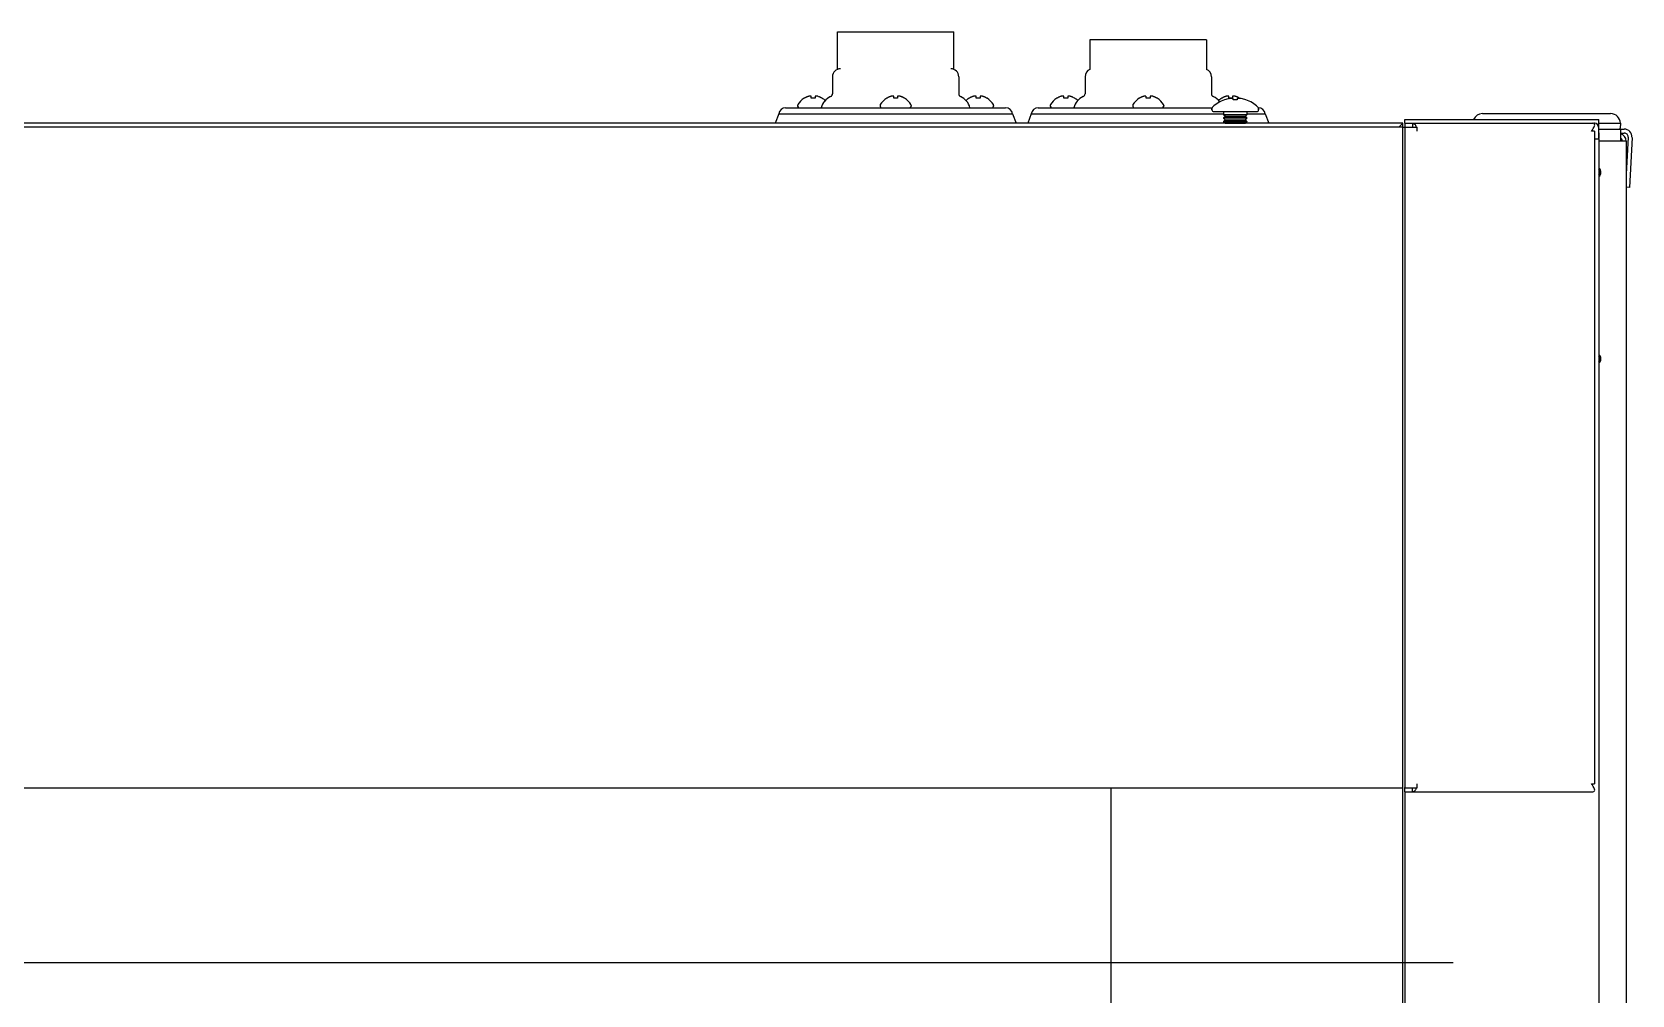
# Model space of a CAD drawing. Header units: millimetres. Extents: x 2482 to 7241, y 2335 to 6851.
# Drawn here: x 5433.2 to 5845, y 5280.1 to 5527.9 of the extents above; entities that cross this region are included whole.
import ezdxf

# ---------------------------------------------------------------- set-up
doc = ezdxf.new("R2010")
doc.units = ezdxf.units.MM
doc.header["$LTSCALE"] = 669.9
doc.layers.get('0').update_dxf_attribs({"linetype": 'CONTINUOUS'})
doc.layers.add('ASSI', color=7, linetype='CONTINUOUS')
doc.layers.add('GEOM', color=7, linetype='CONTINUOUS')

msp = doc.modelspace()

# ---------------------------------------------------------------- linework, layer by layer
at = {"color": 7, "linetype": 'Continuous'}
for p, q in [((5640.5, 5518.24), (5640.5, 5527.87)), ((5640.5, 5527.87), (5670.5, 5527.87)), ((5670.5, 5518.24), (5670.5, 5527.87)), ((5631.98, 5510.81), (5631.98, 5510.85)), ((5633.71, 5511.37), (5633.69, 5511.37)), ((5633.78, 5510.81), (5633.78, 5511.36)), ((5634.85, 5511.37), (5634.78, 5511.36)), ((5634.78, 5511.36), (5634.78, 5510.81)), ((5636.58, 5510.85), (5636.58, 5510.81)), ((5653.2, 5510.81), (5653.2, 5510.85)), ((5654.93, 5511.37), (5654.91, 5511.37)), ((5655, 5510.81), (5655, 5511.36)), ((5656.07, 5511.37), (5656, 5511.36)), ((5656, 5511.36), (5656, 5510.81)), ((5657.8, 5510.85), (5657.8, 5510.81)), ((5674.42, 5510.81), (5674.42, 5510.85)), ((5676.15, 5511.37), (5676.12, 5511.37)), ((5676.22, 5510.81), (5676.22, 5511.36)), ((5677.29, 5511.37), (5677.22, 5511.36)), ((5677.22, 5511.36), (5677.22, 5510.81)), ((5679.02, 5510.85), (5679.02, 5510.81)), ((5696.98, 5510.81), (5696.98, 5510.85)), ((5698.71, 5511.37), (5698.69, 5511.37)), ((5698.78, 5510.81), (5698.78, 5511.36)), ((5699.85, 5511.37), (5699.78, 5511.36)), ((5699.78, 5511.36), (5699.78, 5510.81)), ((5701.58, 5510.85), (5701.58, 5510.81)), ((5718.2, 5510.81), (5718.2, 5510.85)), ((5719.93, 5511.37), (5719.91, 5511.37)), ((5720, 5510.81), (5720, 5511.36)), ((5721.07, 5511.37), (5721, 5511.36)), ((5721, 5511.36), (5721, 5510.81)), ((5722.8, 5510.85), (5722.8, 5510.81)), ((5739.42, 5510.81), (5739.42, 5510.85)), ((5740.15, 5510.39), (5740.15, 5510.41)), ((5741.15, 5511.37), (5741.12, 5511.37)), ((5741.22, 5510.81), (5741.22, 5511.36)), ((5742.29, 5511.37), (5742.22, 5511.36)), ((5742.22, 5511.36), (5742.22, 5510.81)), ((5742.4, 5510.39), (5742.4, 5510.71)), ((5743.4, 5510.71), (5743.4, 5510.39)), ((5744.02, 5510.85), (5744.02, 5510.81)), ((5745.65, 5510.41), (5745.65, 5510.39)), ((5736.9, 5507.87), (5736.9, 5508.16)), ((5737.4, 5507.37), (5748.4, 5507.37)), ((5745.9, 5506.58), (5739.9, 5506.58)), ((5740.3, 5506.18), (5739.9, 5506.58)), ((5739.9, 5505.78), (5740.3, 5506.18)), ((5745.9, 5505.78), (5739.9, 5505.78)), ((5740.3, 5506.18), (5745.5, 5506.18)), ((5745.5, 5506.18), (5745.9, 5506.58)), ((5745.9, 5505.78), (5745.5, 5506.18)), ((5748.9, 5507.87), (5748.9, 5508.16)), ((5835.39, 5504.37), (5835.19, 5504.37)), ((5836.5, 5504.37), (5842, 5504.37)), ((5842, 5504.37), (5841.98, 5503.11)), ((5842, 5504.41), (5842, 5504.37)), ((5835.32, 5500.37), (5836.5, 5500.37)), ((5836.5, 5500.37), (5836.5, 3865.37)), ((5711, 4147.37), (5711, 5333.37)), ((5786.5, 5332.37), (5786.5, 3865.37))]:
    msp.add_line(p, q, dxfattribs=at)
at = {"linetype": 'Continuous'}
for q in [(5836.5, 5499.77), (5843.5, 3837.47)]:
    msp.add_line((5843.5, 5499.77), q, dxfattribs=at)
at = {"color": 2}
msp.add_line((5799, 5288.37), (5063.09, 5288.37), dxfattribs=at)
at = {"color": 7, "linetype": 'Continuous'}
for centre, radius, start, end in [((5634.47, 5506.76), 4.75, 118.9687, 121.5341), ((5634.47, 5506.76), 4.75, 118.0074, 118.9684), ((5634.47, 5506.77), 4.75, 116.6813, 118.0074), ((5634.46, 5506.77), 4.74, 115.5402, 116.6812), ((5634.46, 5506.77), 4.74, 114.5722, 115.5402), ((5634.46, 5506.78), 4.73, 113.3175, 114.5722), ((5634.46, 5506.78), 4.73, 112.5474, 113.3174), ((5634.45, 5506.79), 4.72, 111.0025, 112.5476), ((5634.45, 5506.8), 4.72, 110.5181, 111.0023), ((5634.45, 5506.81), 4.7, 108.4656, 110.5187), ((5634.44, 5506.83), 4.68, 107.3773, 108.465), ((5634.44, 5506.84), 4.67, 106.3949, 107.3772), ((5634.43, 5506.87), 4.64, 104.3176, 106.3964), ((5633.54, 5509.37), 2.01, 95.1401, 97.2744), ((5633.53, 5509.4), 1.98, 94.2856, 95.1372), ((5633.53, 5509.41), 1.97, 93.0233, 94.286), ((5633.53, 5509.42), 1.96, 91.9964, 93.0228), ((5633.53, 5509.43), 1.95, 90.9261, 91.9964), ((5633.53, 5509.43), 1.95, 88.8459, 90.9258), ((5633.53, 5509.42), 1.96, 87.6233, 88.8455), ((5633.53, 5509.42), 1.96, 86.7841, 87.6235), ((5633.53, 5509.41), 1.97, 85.3984, 86.7833), ((5633.53, 5509.37), 2.01, 82.7259, 84.7415), ((5634.28, 5507.06), 3.79, 82.4013, 97.5987), ((5635.03, 5509.39), 1.98, 94.6009, 95.2558), ((5635.03, 5509.41), 1.97, 93.2166, 94.6016), ((5635.03, 5509.42), 1.96, 92.3765, 93.2159), ((5635.03, 5509.42), 1.95, 91.1544, 92.3767), ((5635.03, 5509.43), 1.95, 89.0741, 91.1541), ((5635.03, 5509.43), 1.95, 88.0037, 89.0738), ((5635.03, 5509.42), 1.96, 86.9771, 88.0037), ((5635.03, 5509.41), 1.97, 85.714, 86.9767), ((5635.03, 5509.4), 1.98, 84.8627, 85.7144), ((5635.03, 5509.37), 2.01, 82.7256, 84.8598), ((5634.14, 5506.87), 4.64, 73.6036, 75.6824), ((5634.13, 5506.84), 4.67, 72.6228, 73.6051), ((5634.12, 5506.83), 4.68, 71.535, 72.6227), ((5634.12, 5506.81), 4.7, 69.4813, 71.5344), ((5634.11, 5506.8), 4.72, 68.9977, 69.4819), ((5634.11, 5506.79), 4.72, 67.4524, 68.9975), ((5634.11, 5506.78), 4.73, 66.6826, 67.4526), ((5634.1, 5506.78), 4.73, 65.4278, 66.6825), ((5634.1, 5506.77), 4.74, 64.4598, 65.4278), ((5634.1, 5506.77), 4.74, 63.3188, 64.4598), ((5634.1, 5506.77), 4.75, 61.9926, 63.3187), ((5634.1, 5506.76), 4.75, 61.0316, 61.9926), ((5634.1, 5506.76), 4.75, 58.4659, 61.0313), ((5655.69, 5506.76), 4.75, 118.9687, 121.5341), ((5655.68, 5506.76), 4.75, 118.0074, 118.9684), ((5655.68, 5506.77), 4.75, 116.6813, 118.0074), ((5655.68, 5506.77), 4.74, 115.5402, 116.6812), ((5655.68, 5506.77), 4.74, 114.5722, 115.5402), ((5655.68, 5506.78), 4.73, 113.3175, 114.5722), ((5655.68, 5506.78), 4.73, 112.5474, 113.3174), ((5655.67, 5506.79), 4.72, 111.0025, 112.5476), ((5655.67, 5506.8), 4.72, 110.5181, 111.0023), ((5655.67, 5506.81), 4.7, 108.4656, 110.5187), ((5655.66, 5506.83), 4.68, 107.3773, 108.465), ((5655.66, 5506.84), 4.67, 106.3949, 107.3772), ((5655.65, 5506.87), 4.64, 104.3176, 106.3964), ((5654.75, 5509.37), 2.01, 95.1401, 97.2744), ((5654.75, 5509.4), 1.98, 94.2856, 95.1372), ((5654.75, 5509.41), 1.97, 93.0233, 94.286), ((5654.75, 5509.42), 1.96, 91.9964, 93.0228), ((5654.75, 5509.43), 1.95, 90.9261, 91.9964), ((5654.75, 5509.43), 1.95, 88.8459, 90.9258), ((5654.75, 5509.42), 1.96, 87.6233, 88.8455), ((5654.75, 5509.42), 1.96, 86.7841, 87.6235), ((5654.75, 5509.41), 1.97, 85.3984, 86.7833), ((5654.75, 5509.37), 2.01, 82.7259, 84.7415), ((5655.5, 5507.06), 3.79, 90.0089, 97.5987), ((5655.5, 5507.06), 3.79, 82.4013, 89.9911), ((5656.25, 5509.39), 1.98, 94.6009, 95.2558), ((5656.25, 5509.41), 1.97, 93.2166, 94.6016), ((5656.25, 5509.42), 1.96, 92.3765, 93.2159), ((5656.25, 5509.42), 1.95, 91.1544, 92.3767), ((5656.25, 5509.43), 1.95, 89.0741, 91.1541), ((5656.25, 5509.43), 1.95, 88.0037, 89.0738), ((5656.25, 5509.42), 1.96, 86.9771, 88.0037), ((5656.25, 5509.41), 1.97, 85.714, 86.9767), ((5656.25, 5509.4), 1.98, 84.8627, 85.7144), ((5656.25, 5509.37), 2.01, 82.7256, 84.8598), ((5655.35, 5506.87), 4.64, 73.6036, 75.6824), ((5655.34, 5506.84), 4.67, 72.6228, 73.6051), ((5655.34, 5506.83), 4.68, 71.535, 72.6227), ((5655.33, 5506.81), 4.7, 69.4813, 71.5344), ((5655.33, 5506.8), 4.72, 68.9977, 69.4819), ((5655.33, 5506.79), 4.72, 67.4524, 68.9975), ((5655.32, 5506.78), 4.73, 66.6826, 67.4526), ((5655.32, 5506.78), 4.73, 65.4278, 66.6825), ((5655.32, 5506.77), 4.74, 64.4598, 65.4278), ((5655.32, 5506.77), 4.74, 63.3188, 64.4598), ((5655.32, 5506.77), 4.75, 61.9926, 63.3187), ((5655.32, 5506.76), 4.75, 61.0316, 61.9926), ((5655.31, 5506.76), 4.75, 58.4659, 61.0313), ((5676.9, 5506.76), 4.75, 118.9687, 121.5341), ((5676.9, 5506.76), 4.75, 118.0074, 118.9684), ((5676.9, 5506.77), 4.75, 116.6813, 118.0074), ((5676.9, 5506.77), 4.74, 115.5402, 116.6812), ((5676.9, 5506.77), 4.74, 114.5722, 115.5402), ((5676.89, 5506.78), 4.73, 113.3175, 114.5722), ((5676.89, 5506.78), 4.73, 112.5474, 113.3174), ((5676.89, 5506.79), 4.72, 111.0025, 112.5476), ((5676.89, 5506.8), 4.72, 110.5181, 111.0023), ((5676.88, 5506.81), 4.7, 108.4656, 110.5187), ((5676.88, 5506.83), 4.68, 107.3773, 108.465), ((5676.87, 5506.84), 4.67, 106.3949, 107.3772), ((5676.86, 5506.87), 4.64, 104.3176, 106.3964), ((5675.97, 5509.37), 2.01, 95.1401, 97.2744), ((5675.97, 5509.4), 1.98, 94.2856, 95.1372), ((5675.97, 5509.41), 1.97, 93.0233, 94.286), ((5675.97, 5509.42), 1.96, 91.9964, 93.0228), ((5675.97, 5509.43), 1.95, 90.9261, 91.9964), ((5675.97, 5509.43), 1.95, 88.8459, 90.9258), ((5675.97, 5509.42), 1.96, 87.6233, 88.8455), ((5675.97, 5509.42), 1.96, 86.7841, 87.6235), ((5675.97, 5509.41), 1.97, 85.3984, 86.7833), ((5675.96, 5509.37), 2.01, 82.7259, 84.7415), ((5676.72, 5507.06), 3.79, 82.4013, 97.5987), ((5677.47, 5509.39), 1.98, 94.6009, 95.2558), ((5677.47, 5509.41), 1.97, 93.2166, 94.6016), ((5677.47, 5509.42), 1.96, 92.3765, 93.2159), ((5677.47, 5509.42), 1.95, 91.1544, 92.3767), ((5677.47, 5509.43), 1.95, 89.0741, 91.1541), ((5677.47, 5509.43), 1.95, 88.0037, 89.0738), ((5677.47, 5509.42), 1.96, 86.9771, 88.0037), ((5677.47, 5509.41), 1.97, 85.714, 86.9767), ((5677.47, 5509.4), 1.98, 84.8627, 85.7144), ((5677.46, 5509.37), 2.01, 82.7256, 84.8598), ((5676.57, 5506.87), 4.64, 73.6036, 75.6824), ((5676.56, 5506.84), 4.67, 72.6228, 73.6051), ((5676.56, 5506.83), 4.68, 71.535, 72.6227), ((5676.55, 5506.81), 4.7, 69.4813, 71.5344), ((5676.55, 5506.8), 4.72, 68.9977, 69.4819), ((5676.54, 5506.79), 4.72, 67.4524, 68.9975), ((5676.54, 5506.78), 4.73, 66.6826, 67.4526), ((5676.54, 5506.78), 4.73, 65.4278, 66.6825), ((5676.54, 5506.77), 4.74, 64.4598, 65.4278), ((5676.54, 5506.77), 4.74, 63.3188, 64.4598), ((5676.53, 5506.77), 4.75, 61.9926, 63.3187), ((5676.53, 5506.76), 4.75, 61.0316, 61.9926), ((5676.53, 5506.76), 4.75, 58.4659, 61.0313), ((5699.47, 5506.76), 4.75, 118.9687, 121.5341), ((5699.47, 5506.76), 4.75, 118.0074, 118.9684), ((5699.47, 5506.77), 4.75, 116.6813, 118.0074), ((5699.46, 5506.77), 4.74, 115.5402, 116.6812), ((5699.46, 5506.77), 4.74, 114.5722, 115.5402), ((5699.46, 5506.78), 4.73, 113.3175, 114.5722), ((5699.46, 5506.78), 4.73, 112.5474, 113.3174), ((5699.45, 5506.79), 4.72, 111.0025, 112.5476), ((5699.45, 5506.8), 4.72, 110.5181, 111.0023), ((5699.45, 5506.81), 4.7, 108.4656, 110.5187), ((5699.44, 5506.83), 4.68, 107.3773, 108.465), ((5699.44, 5506.84), 4.67, 106.3949, 107.3772), ((5699.43, 5506.87), 4.64, 104.3176, 106.3964), ((5698.54, 5509.37), 2.01, 95.1401, 97.2744), ((5698.53, 5509.4), 1.98, 94.2856, 95.1372), ((5698.53, 5509.41), 1.97, 93.0233, 94.286), ((5698.53, 5509.42), 1.96, 91.9964, 93.0228), ((5698.53, 5509.43), 1.95, 90.9261, 91.9964), ((5698.53, 5509.43), 1.95, 88.8459, 90.9258), ((5698.53, 5509.42), 1.96, 87.6233, 88.8455), ((5698.53, 5509.42), 1.96, 86.7841, 87.6235), ((5698.53, 5509.41), 1.97, 85.3984, 86.7833), ((5698.53, 5509.37), 2.01, 82.7259, 84.7415), ((5699.28, 5507.06), 3.79, 82.4013, 97.5987), ((5700.03, 5509.39), 1.98, 94.6009, 95.2558), ((5700.03, 5509.41), 1.97, 93.2166, 94.6016), ((5700.03, 5509.42), 1.96, 92.3765, 93.2159), ((5700.03, 5509.42), 1.95, 91.1544, 92.3767), ((5700.03, 5509.43), 1.95, 89.0741, 91.1541), ((5700.03, 5509.43), 1.95, 88.0037, 89.0738), ((5700.03, 5509.42), 1.96, 86.9771, 88.0037), ((5700.03, 5509.41), 1.97, 85.714, 86.9767), ((5700.03, 5509.4), 1.98, 84.8627, 85.7144), ((5700.03, 5509.37), 2.01, 82.7256, 84.8598), ((5699.14, 5506.87), 4.64, 73.6036, 75.6824), ((5699.13, 5506.84), 4.67, 72.6228, 73.6051), ((5699.12, 5506.83), 4.68, 71.535, 72.6227), ((5699.12, 5506.81), 4.7, 69.4813, 71.5344), ((5699.11, 5506.8), 4.72, 68.9977, 69.4819), ((5699.11, 5506.79), 4.72, 67.4524, 68.9975), ((5699.11, 5506.78), 4.73, 66.6826, 67.4526), ((5699.1, 5506.78), 4.73, 65.4278, 66.6825), ((5699.1, 5506.77), 4.74, 64.4598, 65.4278), ((5699.1, 5506.77), 4.74, 63.3188, 64.4598), ((5699.1, 5506.77), 4.75, 61.9926, 63.3187), ((5699.1, 5506.76), 4.75, 61.0316, 61.9926), ((5699.1, 5506.76), 4.75, 58.4659, 61.0313), ((5720.69, 5506.76), 4.75, 118.9687, 121.5341), ((5720.68, 5506.76), 4.75, 118.0074, 118.9684), ((5720.68, 5506.77), 4.75, 116.6813, 118.0074), ((5720.68, 5506.77), 4.74, 115.5402, 116.6812), ((5720.68, 5506.77), 4.74, 114.5722, 115.5402), ((5720.68, 5506.78), 4.73, 113.3175, 114.5722), ((5720.68, 5506.78), 4.73, 112.5474, 113.3174), ((5720.67, 5506.79), 4.72, 111.0025, 112.5476), ((5720.67, 5506.8), 4.72, 110.5181, 111.0023), ((5720.67, 5506.81), 4.7, 108.4656, 110.5187), ((5720.66, 5506.83), 4.68, 107.3773, 108.465), ((5720.66, 5506.84), 4.67, 106.3949, 107.3772), ((5720.65, 5506.87), 4.64, 104.3176, 106.3964), ((5719.75, 5509.37), 2.01, 95.1401, 97.2744), ((5719.75, 5509.4), 1.98, 94.2856, 95.1372), ((5719.75, 5509.41), 1.97, 93.0233, 94.286), ((5719.75, 5509.42), 1.96, 91.9964, 93.0228), ((5719.75, 5509.43), 1.95, 90.9261, 91.9964), ((5719.75, 5509.43), 1.95, 88.8459, 90.9258), ((5719.75, 5509.42), 1.96, 87.6233, 88.8455), ((5719.75, 5509.42), 1.96, 86.7841, 87.6235), ((5719.75, 5509.41), 1.97, 85.3984, 86.7833), ((5719.75, 5509.37), 2.01, 82.7259, 84.7415), ((5720.5, 5507.06), 3.79, 82.4013, 97.5987), ((5721.25, 5509.39), 1.98, 94.6009, 95.2558), ((5721.25, 5509.41), 1.97, 93.2166, 94.6016), ((5721.25, 5509.42), 1.96, 92.3765, 93.2159), ((5721.25, 5509.42), 1.95, 91.1544, 92.3767), ((5721.25, 5509.43), 1.95, 89.0741, 91.1541), ((5721.25, 5509.43), 1.95, 88.0037, 89.0738), ((5721.25, 5509.42), 1.96, 86.9771, 88.0037), ((5721.25, 5509.41), 1.97, 85.714, 86.9767), ((5721.25, 5509.4), 1.98, 84.8627, 85.7144), ((5721.25, 5509.37), 2.01, 82.7256, 84.8598), ((5720.35, 5506.87), 4.64, 73.6036, 75.6824), ((5720.34, 5506.84), 4.67, 72.6228, 73.6051), ((5720.34, 5506.83), 4.68, 71.535, 72.6227), ((5720.33, 5506.81), 4.7, 69.4813, 71.5344), ((5720.33, 5506.8), 4.72, 68.9977, 69.4819), ((5720.33, 5506.79), 4.72, 67.4524, 68.9975), ((5720.32, 5506.78), 4.73, 66.6826, 67.4526), ((5720.32, 5506.78), 4.73, 65.4278, 66.6825), ((5720.32, 5506.77), 4.74, 64.4598, 65.4278), ((5720.32, 5506.77), 4.74, 63.3188, 64.4598), ((5720.32, 5506.77), 4.75, 61.9926, 63.3187), ((5720.32, 5506.76), 4.75, 61.0316, 61.9926), ((5720.31, 5506.76), 4.75, 58.4659, 61.0313), ((5741.9, 5506.76), 4.75, 118.9687, 121.5341), ((5741.9, 5506.76), 4.75, 118.0074, 118.9684), ((5741.9, 5506.77), 4.75, 116.6813, 118.0074), ((5741.9, 5506.77), 4.74, 115.5402, 116.6812), ((5741.9, 5506.77), 4.74, 114.5722, 115.5402), ((5741.89, 5506.78), 4.73, 113.3175, 114.5722), ((5741.89, 5506.78), 4.73, 112.5474, 113.3174), ((5741.89, 5506.79), 4.72, 111.0025, 112.5476), ((5742.9, 5502.42), 8.44, 100.6622, 109.0271), ((5741.89, 5506.8), 4.72, 110.5181, 111.0023), ((5741.88, 5506.81), 4.7, 108.4656, 110.5187), ((5741.88, 5506.83), 4.68, 107.3773, 108.465), ((5741.87, 5506.84), 4.67, 106.3949, 107.3772), ((5741.86, 5506.87), 4.64, 104.3176, 106.3964), ((5740.97, 5509.37), 2.01, 95.1401, 97.2744), ((5740.97, 5509.4), 1.98, 94.2856, 95.1372), ((5740.97, 5509.41), 1.97, 93.0233, 94.286), ((5740.97, 5509.42), 1.96, 91.9964, 93.0228), ((5740.97, 5509.43), 1.95, 90.9261, 91.9964), ((5740.97, 5509.43), 1.95, 88.8459, 90.9258), ((5740.97, 5509.42), 1.96, 87.6233, 88.8455), ((5740.97, 5509.42), 1.96, 86.7841, 87.6235), ((5740.97, 5509.41), 1.97, 85.3984, 86.7833), ((5740.96, 5509.37), 2.01, 82.7259, 84.7415), ((5741.72, 5507.06), 3.79, 82.4013, 97.5987), ((5741.87, 5506.54), 4.2, 95.518, 97.2922), ((5741.87, 5506.56), 4.18, 84.7485, 95.5058), ((5741.87, 5506.54), 4.2, 82.7077, 84.735), ((5742.47, 5509.39), 1.98, 94.6009, 95.2558), ((5742.47, 5509.41), 1.97, 93.2166, 94.6016), ((5742.47, 5509.42), 1.96, 92.3765, 93.2159), ((5742.47, 5509.42), 1.95, 91.1544, 92.3767), ((5742.9, 5502.42), 7.99, 86.4122, 93.5878), ((5742.47, 5509.43), 1.95, 89.0741, 91.1541), ((5742.47, 5509.43), 1.95, 88.0037, 89.0738), ((5742.47, 5509.42), 1.96, 86.9771, 88.0037), ((5742.47, 5509.41), 1.97, 85.714, 86.9767), ((5742.47, 5509.4), 1.98, 84.8627, 85.7144), ((5742.46, 5509.37), 2.01, 82.7256, 84.8598), ((5741.57, 5506.87), 4.64, 73.6036, 75.6824), ((5741.56, 5506.84), 4.67, 72.6228, 73.6051), ((5741.56, 5506.83), 4.68, 71.535, 72.6227), ((5741.55, 5506.81), 4.7, 69.4813, 71.5344), ((5741.55, 5506.8), 4.72, 68.9977, 69.4819), ((5741.54, 5506.79), 4.72, 67.4524, 68.9975), ((5741.54, 5506.78), 4.73, 66.6826, 67.4526), ((5743.93, 5506.54), 4.2, 95.2649, 97.2923), ((5741.54, 5506.78), 4.73, 65.4278, 66.6825), ((5741.54, 5506.77), 4.74, 64.4598, 65.4278), ((5743.93, 5506.56), 4.18, 84.4942, 95.2513), ((5741.54, 5506.77), 4.74, 63.3188, 64.4598), ((5741.53, 5506.77), 4.75, 61.9926, 63.3187), ((5741.53, 5506.76), 4.75, 61.0316, 61.9926), ((5741.53, 5506.76), 4.75, 58.4659, 61.0313), ((5743.93, 5506.54), 4.2, 82.7078, 84.482), ((5742.9, 5502.42), 8.44, 70.9729, 79.3378), ((5742.9, 5502.42), 8.45, 46.2253, 71.0075), ((5737.4, 5508.16), 0.5, 133.7747, 180), ((5737.4, 5507.87), 0.5, 180, 270), ((5748.4, 5507.87), 0.5, 270, 360), ((5748.4, 5508.16), 0.5, 0, 46.2253), ((5835.39, 5503.37), 1, 2, 90), ((5841.73, 5503.12), 0.25, 270, 359), ((5841.5, 5499.77), 1, 0, 59.929)]:
    msp.add_arc(centre, radius, start, end, dxfattribs=at)
at = {"linetype": 'Continuous'}
for centre, radius, start, end in [((5841.5, 5499.77), 2, 0, 75.5054), ((5835.5, 5491.77), 1.5, 311.8646, 48.1354), ((5835.5, 5443.77), 1.5, 311.8646, 48.1354)]:
    msp.add_arc(centre, radius, start, end, dxfattribs=at)
at = {"layer": 'ASSI', "linetype": 'Continuous'}
for p, q in [((5625.41, 5506.79), (5624.49, 5504.37)), ((5625.41, 5506.79), (5685.59, 5506.79)), ((5627.2, 5508.37), (5683.8, 5508.37)), ((5685.59, 5506.79), (5686.51, 5504.37)), ((5690.41, 5506.79), (5689.49, 5504.37)), ((5690.41, 5506.79), (5739.9, 5506.79)), ((5692.2, 5508.37), (5736.95, 5508.37)), ((5745.9, 5506.79), (5750.59, 5506.79)), ((5750.59, 5506.79), (5751.51, 5504.37))]:
    msp.add_line(p, q, dxfattribs=at)
at = {"layer": 'ASSI', "color": 7, "linetype": 'Continuous'}
for p, q in [((5630.28, 5508.97), (5630.28, 5508.77)), ((5651.5, 5508.97), (5651.5, 5508.77)), ((5659.5, 5508.97), (5659.5, 5508.77)), ((5680.72, 5508.97), (5680.72, 5508.77)), ((5695.28, 5508.97), (5695.28, 5508.77)), ((5716.5, 5508.97), (5716.5, 5508.77)), ((5724.5, 5508.97), (5724.5, 5508.77)), ((5736.9, 5508.16), (5736.9, 5507.87)), ((5739.9, 5507.37), (5739.9, 5506.58)), ((5739.9, 5505.78), (5739.9, 5505.68)), ((5745.9, 5507.37), (5745.9, 5506.58)), ((5745.9, 5505.78), (5745.9, 5505.68)), ((5748.9, 5508.16), (5748.9, 5507.87)), ((5739.9, 5504.88), (5739.9, 5504.78)), ((5745.9, 5504.88), (5745.9, 5504.78))]:
    msp.add_line(p, q, dxfattribs=at)
for centre, radius, start, end in [((5641.3, 5516.37), 2.05, 90, 180), ((5669.7, 5516.37), 2.05, 0, 90), ((5706.3, 5516.37), 2.05, 113.1738, 180), ((5734.7, 5516.37), 2.05, 0, 66.8262), ((5634.48, 5506.75), 4.8, 121.4579, 149.6988), ((5640.5, 5507.37), 4.25, 113.9501, 166.3373), ((5634.08, 5506.75), 4.8, 46.6003, 58.5421), ((5655.7, 5506.75), 4.8, 121.4579, 149.6988), ((5655.3, 5506.75), 4.8, 30.3012, 58.5421), ((5670.5, 5507.37), 4.25, 13.6627, 66.0499), ((5676.92, 5506.75), 4.8, 121.4579, 133.366), ((5676.52, 5506.75), 4.8, 30.3012, 58.5421), ((5699.48, 5506.75), 4.8, 121.4579, 149.6988), ((5705.5, 5507.37), 4.25, 113.9501, 166.3373), ((5699.08, 5506.75), 4.8, 46.6003, 58.5421), ((5720.7, 5506.75), 4.8, 121.4579, 149.6988), ((5720.3, 5506.75), 4.8, 30.3012, 58.5421), ((5742.9, 5502.42), 8.45, 108.9925, 133.7747), ((5735.5, 5507.37), 4.25, 35.6905, 66.0499), ((5741.92, 5506.75), 4.8, 121.4579, 133.366), ((5741.52, 5506.75), 4.8, 56.2414, 58.5421), ((5742.9, 5502.42), 8.45, 46.2253, 71.0075), ((5630.68, 5508.97), 0.4, 149.6988, 180), ((5630.68, 5508.77), 0.4, 180, 270), ((5651.9, 5508.97), 0.4, 149.6988, 180), ((5651.9, 5508.77), 0.4, 180, 270), ((5659.1, 5508.77), 0.4, 270, 360), ((5659.1, 5508.97), 0.4, 0, 30.3012), ((5680.32, 5508.77), 0.4, 270, 360), ((5680.32, 5508.97), 0.4, 0, 30.3012), ((5695.68, 5508.97), 0.4, 149.6988, 180), ((5695.68, 5508.77), 0.4, 180, 270), ((5716.9, 5508.97), 0.4, 149.6988, 180), ((5716.9, 5508.77), 0.4, 180, 270), ((5724.1, 5508.77), 0.4, 270, 360), ((5724.1, 5508.97), 0.4, 0, 30.3012)]:
    msp.add_arc(centre, radius, start, end, dxfattribs=at)
at = {"layer": 'ASSI', "linetype": 'Continuous'}
for centre, radius, start, end in [((5627.2, 5506.57), 1.8, 90, 173.0057), ((5683.8, 5506.57), 1.8, 6.9943, 90), ((5692.2, 5506.57), 1.8, 90, 173.0057), ((5748.8, 5506.57), 1.8, 6.9943, 88.3035), ((5835.5, 5491.77), 1.25, 323.2494, 36.7506), ((5835.5, 5443.77), 1.25, 323.2494, 36.7506)]:
    msp.add_arc(centre, radius, start, end, dxfattribs=at)
at = {"layer": 'GEOM', "color": 7, "linetype": 'Continuous'}
for p, q in [((5705.5, 5525.87), (5705.5, 5518.24)), ((5735.5, 5525.87), (5705.5, 5525.87)), ((5735.5, 5525.87), (5735.5, 5518.24)), ((5639.25, 5516.37), (5639.25, 5511.98)), ((5671.75, 5516.37), (5671.75, 5511.98)), ((5704.25, 5516.37), (5704.25, 5511.98)), ((5736.75, 5516.37), (5736.75, 5511.98)), ((5745.9, 5505.68), (5739.9, 5505.68)), ((5740.3, 5505.28), (5739.9, 5505.68)), ((5739.9, 5504.88), (5740.3, 5505.28)), ((5740.3, 5505.28), (5745.5, 5505.28)), ((5745.5, 5505.28), (5745.9, 5505.68)), ((5745.9, 5504.88), (5745.5, 5505.28)), ((5806.5, 5506.87), (5839.5, 5506.87)), ((5786, 5504.37), (5029, 5504.37)), ((5786, 5503.37), (5029, 5503.37)), ((5745.9, 5504.88), (5739.9, 5504.88)), ((5745.9, 5504.78), (5739.9, 5504.78)), ((5740.3, 5504.38), (5739.9, 5504.78)), ((5740.29, 5504.37), (5740.3, 5504.38)), ((5740.3, 5504.38), (5745.5, 5504.38)), ((5745.5, 5504.38), (5745.9, 5504.78)), ((5745.51, 5504.37), (5745.5, 5504.38)), ((5785.16, 5503.52), (5785.05, 5503.42)), ((5786, 5504.37), (5785.16, 5503.52)), ((5786, 4038.37), (5786, 5504.37)), ((5786.52, 5504.37), (5786.52, 5503.37)), ((5788.5, 5504.37), (5788.5, 5503.37)), ((5836.39, 5503.4), (5836.49, 5500.57)), ((5842, 5504.41), (5842, 5504.37)), ((5842, 5501.87), (5843, 5501.87)), ((5844, 5500.82), (5843.5, 5491.3)), ((5844.32, 5487.87), (5843.5, 5487.91)), ((5029, 5333.37), (5786, 5333.37)), ((5786.52, 5332.37), (5786.52, 5333.37)), ((5788.5, 5332.37), (5788.5, 5333.37))]:
    msp.add_line(p, q, dxfattribs=at)
at = {"layer": 'GEOM', "linetype": 'Continuous'}
for p, q in [((5625.41, 5506.79), (5624.49, 5504.37)), ((5685.59, 5506.79), (5686.51, 5504.37)), ((5690.41, 5506.79), (5689.49, 5504.37)), ((5750.59, 5506.79), (5751.51, 5504.37)), ((5786.5, 5504.37), (5786.5, 5505.37)), ((5786.5, 5505.37), (5836.5, 5505.37)), ((5836.5, 5500.37), (5836.5, 5505.37)), ((5786, 5503.37), (5789.75, 5503.37)), ((5786.5, 5503.37), (5786.5, 5333.37)), ((5786.52, 5504.37), (5834.94, 5504.37)), ((5789.75, 5502.37), (5789.75, 5503.37)), ((5835.32, 5502.37), (5834.57, 5502.37)), ((5835.32, 5502.37), (5835.32, 5334.37)), ((5836.5, 5502.87), (5843, 5502.87)), ((5842, 5502.87), (5842, 5499.77)), ((5845, 5500.76), (5844.32, 5487.87)), ((5786.35, 5333.37), (5789.75, 5333.37)), ((5786.52, 5332.37), (5834.94, 5332.37)), ((5789.75, 5333.37), (5789.75, 5334.37)), ((5834.57, 5334.37), (5835.32, 5334.37))]:
    msp.add_line(p, q, dxfattribs=at)
at = {"layer": 'GEOM', "color": 7, "linetype": 'Continuous'}
for centre, radius, start, end in [((5640.5, 5507.37), 4.25, 113.9501, 166.3509), ((5638.45, 5511.98), 0.8, 293.9501, 360), ((5672.55, 5511.98), 0.8, 180, 246.0499), ((5705.5, 5507.37), 4.25, 113.9501, 166.3509), ((5703.45, 5511.98), 0.8, 293.9501, 360), ((5737.55, 5511.98), 0.8, 180, 246.0499), ((5806.5, 5504.37), 2.5, 90, 156.2148), ((5839.5, 5504.37), 2.5, 1, 90), ((5843, 5500.87), 1, 357, 90), ((5836.29, 5500.57), 0.2, 270.0004, 2)]:
    msp.add_arc(centre, radius, start, end, dxfattribs=at)
at = {"layer": 'GEOM', "linetype": 'Continuous'}
for centre, radius, start, end in [((5829.38, 5506.32), 6.53, 322.7131, 326.4971), ((5829.26, 5506.41), 6.67, 326.483, 327.7358), ((5828.96, 5506.59), 7.02, 327.7694, 331.6527), ((5828.59, 5506.79), 7.45, 331.6202, 331.9389), ((5828.09, 5507.05), 8, 331.9795, 335.1339), ((5843, 5500.87), 2, 357, 90), ((5829.38, 5330.41), 6.53, 33.5029, 37.2869), ((5829.26, 5330.33), 6.67, 32.2642, 33.517), ((5828.96, 5330.15), 7.02, 28.3473, 32.2306), ((5828.59, 5329.94), 7.45, 28.0611, 28.3798), ((5828.09, 5329.69), 8, 24.8661, 28.0205)]:
    msp.add_arc(centre, radius, start, end, dxfattribs=at)
for points, knots in [([(5788.5, 5504.37), (5788.76, 5504.37), (5789.12, 5504.16), (5789.33, 5503.87), (5789.39, 5503.78)], [0, 0, 0, 0, 0.712046, 1, 1, 1, 1]), ([(5835.36, 5503.68), (5835.42, 5503.83), (5835.43, 5504.21), (5835.09, 5504.37), (5834.94, 5504.37)], [0, 0, 0, 0, 0.516066, 1, 1, 1, 1]), ([(5788.5, 5332.37), (5788.76, 5332.37), (5789.12, 5332.58), (5789.33, 5332.87), (5789.39, 5332.95)], [0, 0, 0, 0, 0.712046, 1, 1, 1, 1]), ([(5834.94, 5332.37), (5835.09, 5332.37), (5835.43, 5332.52), (5835.42, 5332.91), (5835.36, 5333.05)], [0, 0, 0, 0, 0.483934, 1, 1, 1, 1])]:
    msp.add_open_spline(points, degree=3, knots=knots, dxfattribs=at)
for points in [[(5789.58, 5503.37), (5789.53, 5503.51), (5789.47, 5503.65), (5789.39, 5503.78)], [(5789.39, 5332.95), (5789.47, 5333.08), (5789.53, 5333.22), (5789.58, 5333.37)]]:
    msp.add_open_spline(points, degree=3, dxfattribs=at)

doc.saveas('drawing.dxf')
